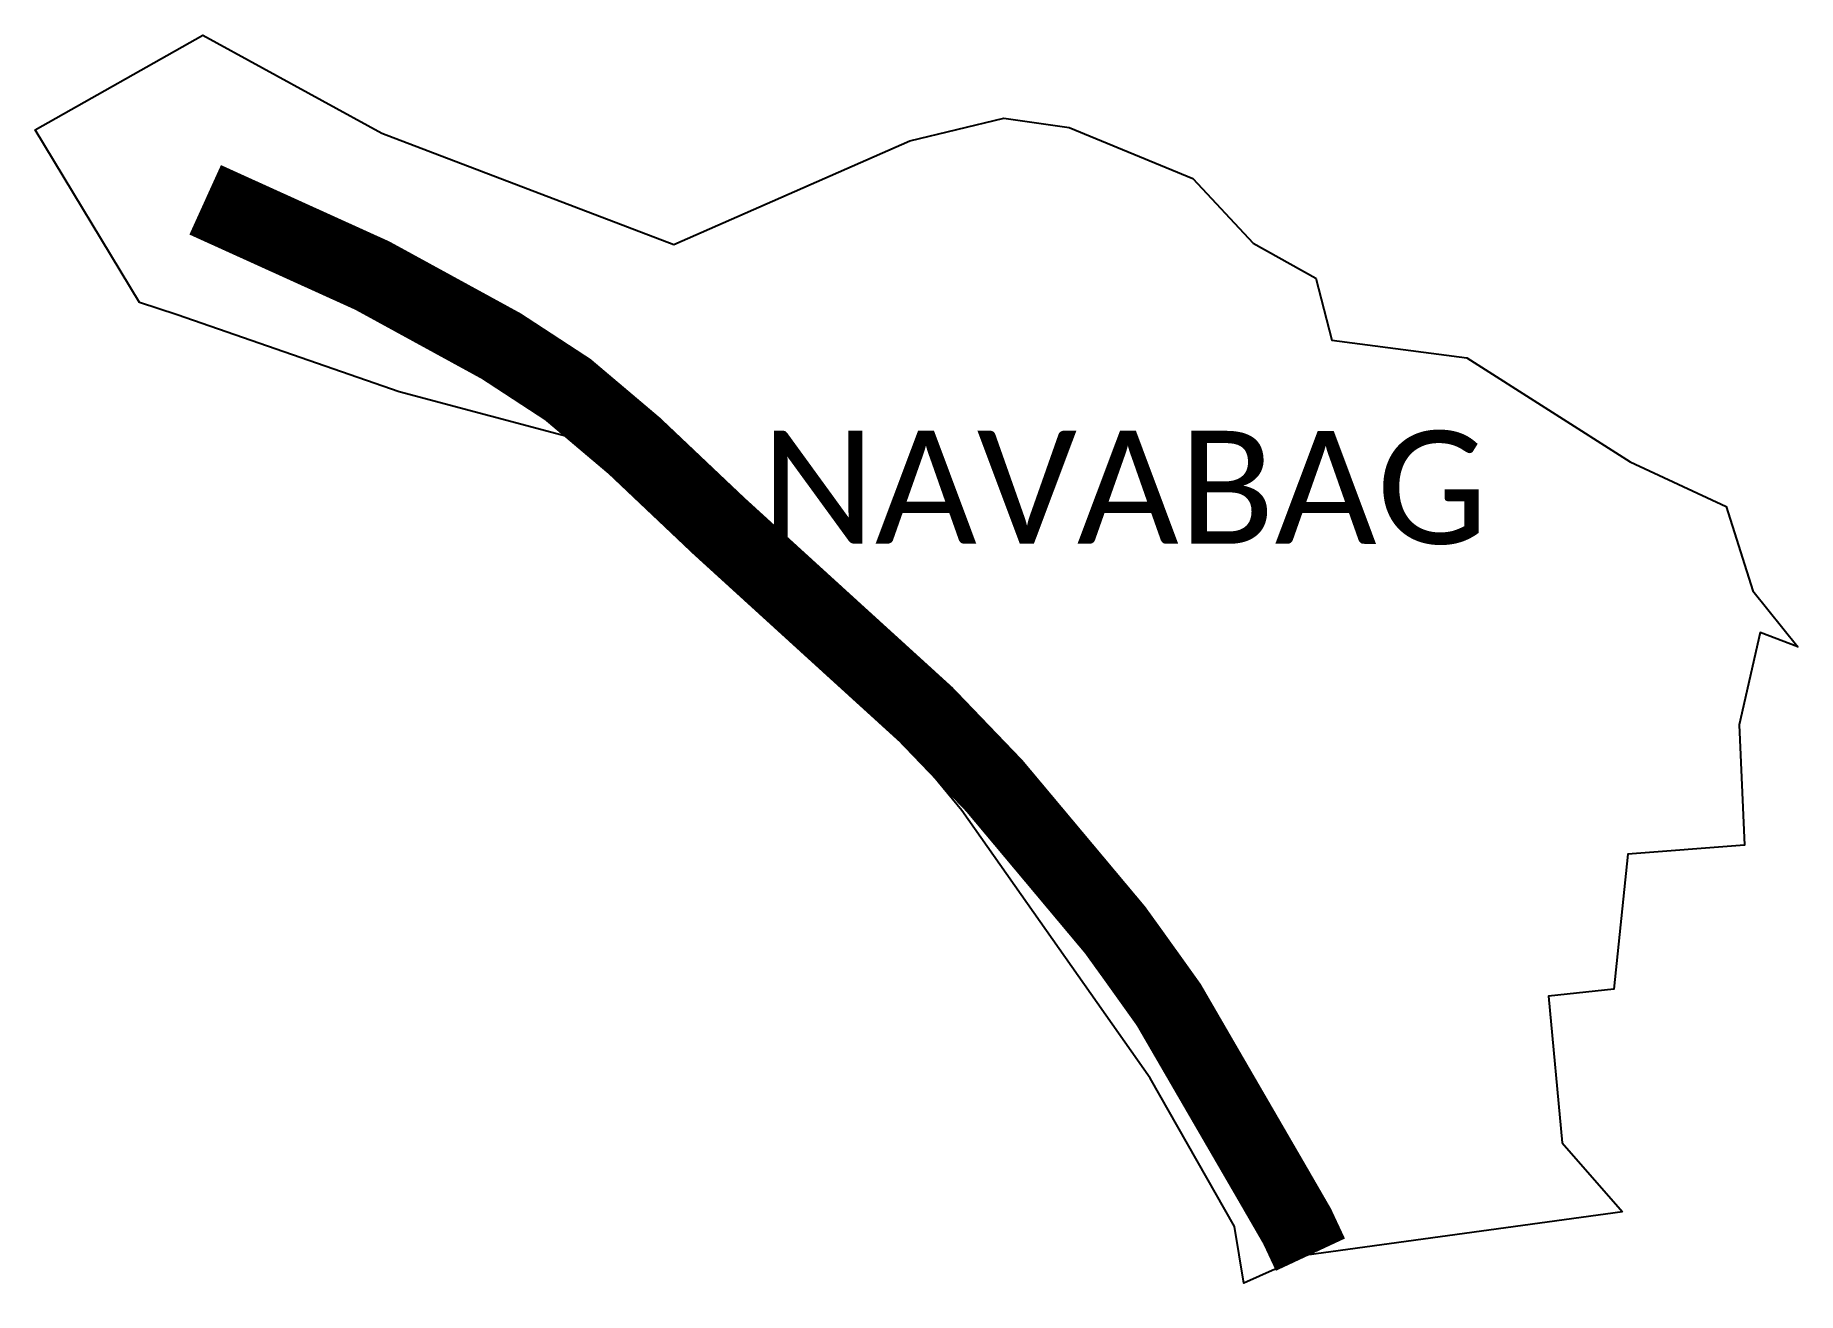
# Model space of a CAD drawing. Header units: metres. Extents: x 352161 to 353316, y 1752868 to 1753692.
import ezdxf

# ---------------------------------------------------------------- set-up
doc = ezdxf.new("R2010")
doc.units = ezdxf.units.M
for name, color, linetype in [('UNPROTECTED', 130, 'Continuous'), ('village', 3, 'Continuous'), ('VILLAGE NAME', 250, 'Continuous')]:
    doc.layers.add(name, color=color, linetype=linetype)

msp = doc.modelspace()

# ---------------------------------------------------------------- linework, layer by layer
at = {"color": 3}
for points in [[(353201.2, 1752920.9), (352994.1, 1752892.5), (352953, 1752874.1), (352947, 1752911.2), (352891.8, 1753008.4), (352768.3, 1753184), (352582.6, 1753409.6), (352399.8, 1753458.4), (352254.5, 1753508.8), (352229.8, 1753516.9), (352161.5, 1753630), (352271.2, 1753692.1), (352388.6, 1753627.9), (352579.7, 1753554.9), (352734.4, 1753622.9), (352795.9, 1753637.7), (352838.7, 1753631.6), (352919.6, 1753598.1)], [(352919.6, 1753598.1), (352959.3, 1753555.7)], [(352959.3, 1753555.7), (353000.3, 1753532.8), (353010.7, 1753492.3), (353099.1, 1753480.7), (353206.2, 1753412.5), (353269, 1753383.2), (353286.5, 1753327.9), (353315.9, 1753291.1), (353291.3, 1753300.7), (353277.6, 1753240.1), (353281, 1753161.1), (353204.7, 1753155.4), (353195.5, 1753066.9), (353152.6, 1753062.2), (353161.7, 1752966.2)]]:
    msp.add_lwpolyline(points, dxfattribs=at)
at = {"layer": 'UNPROTECTED', "flags": 128}
msp.add_lwpolyline([(352272.8, 1753584.2, 50, 50, 0), (352382.3, 1753534.5, 50, 50, 0), (352466.7, 1753488.3, 50, 50, 0), (352510.3, 1753459.8, 50, 50, 0), (352553.9, 1753422.9, 50, 50, 0), (352609.4, 1753370.3, 50, 50, 0), (352686.5, 1753300, 50, 50, 0), (352744.8, 1753246.9, 50, 50, 0), (352789.6, 1753200.2, 50, 50, 0), (352824.1, 1753159, 50, 50, 0), (352868.8, 1753105.6, 50, 50, 0), (352880.9, 1753088.8, 50, 50, 0), (352903.9, 1753056.6, 50, 50, 0), (352952, 1752973.6, 50, 50, 0), (352970.9, 1752941, 50, 50, 0), (352988, 1752911.4, 50, 50, 0), (352996.7, 1752892.8, 50, 50, 0)], format="xyseb", dxfattribs=at)
at = {"layer": 'village'}
msp.add_lwpolyline([(353161.7, 1752966.2), (353201.2, 1752920.9)], dxfattribs=at)

# ---------------------------------------------------------------- texts
at = {"layer": 'VILLAGE NAME', "insert": (352637, 1753432.9), "char_height": 74.047, "attachment_point": 1, "rotation": 359.9793}
msp.add_mtext_dynamic_manual_height_columns('{\\fCalibri|b0|i0|c0|p34;NAVABAG}', width=730.677, gutter_width=370.2, heights=[0], dxfattribs=at)

doc.saveas('drawing.dxf')
